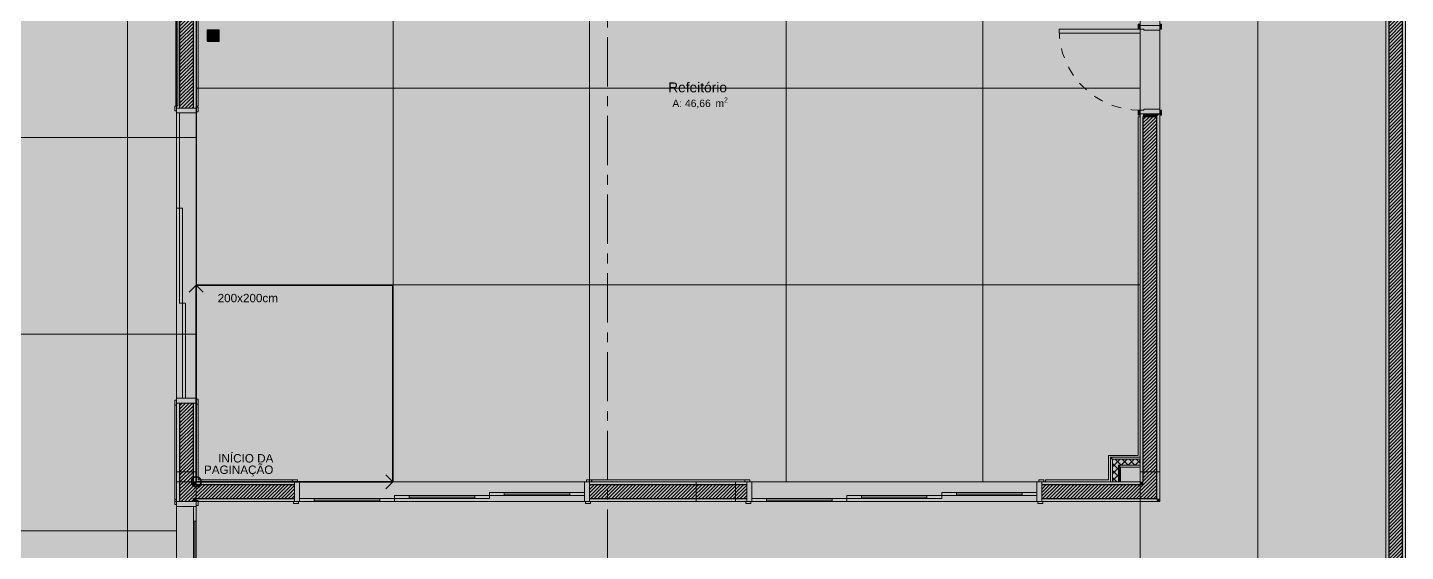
# Model space of a CAD drawing. Header units: metres. Extents: x -77 to -41.1, y -68 to -27.7.
# Drawn here: x -55.53 to -41.51, y -42.81 to -37.48 of the extents above; entities that cross this region are included whole.
import ezdxf

# ---------------------------------------------------------------- set-up
doc = ezdxf.new("R2010")
doc.units = ezdxf.units.M
doc.header["$MEASUREMENT"] = 0
doc.linetypes.add('Dashed', pattern=[0.07, 0.045, -0.025])
doc.linetypes.add('Dot & Dashed', pattern=[0.6, 0.5, -0.05, 0, -0.05])
for name, color, linetype, lineweight in [('0_Caneta_No__99', 7, 'Continuous', 20), ('Concreto moldado in loco_Pilares.IFC Model_Caneta_No__241', 7, 'Continuous', 13), ('Concreto moldado in loco_Pilares.IFC Model_Caneta_No__4', 7, 'Continuous', 20), ('LAJES.EST_Caneta_No__241', 7, 'Continuous', 13), ('PAREDE CONSTRUIR_Caneta_No__241', 7, 'Continuous', 13), ('PAREDE CONSTRUIR_Caneta_No__3', 7, 'Continuous', 25), ('PAREDE CONSTRUIR_Caneta_No__83', 84, 'Continuous', 0), ('PISO - Rodapé_Caneta_No__11', 7, 'Continuous', 5), ('PISO_Caneta_No__1', 7, 'Continuous', 35), ('PISO_Caneta_No__241', 7, 'Continuous', 13), ('Portas Archicad_Caneta_No__241', 7, 'Continuous', 13), ('Portas Archicad_Caneta_No__96', 252, 'Continuous', 0), ('RALO_Caneta_No__96', 252, 'Continuous', 0), ('Selos de Zona Archicad_Caneta_No__11', 7, 'Continuous', 5), ('TERRENO.ARQ_Caneta_No__241', 7, 'Continuous', 13)]:
    doc.layers.add(name, color=color, linetype=linetype, lineweight=lineweight)
for name, color, linetype in [('Concreto moldado in loco_Pilares.IFC Model', 7, 'Continuous'), ('PAREDE CONSTRUIR', 7, 'Continuous'), ('Portas Archicad', 7, 'Continuous'), ('TERRENO.ARQ', 7, 'Continuous'), ('ZONA', 7, 'Continuous')]:
    doc.layers.add(name, color=color, linetype=linetype)
for name, color, linetype, lineweight, true_color in [('LAJES.EST_Caneta_No__18', 7, 'Continuous', 0, 0xdfdfdf), ('LAJES.EST_Caneta_No__254', 7, 'Continuous', 0, 0xd1c9ad), ('NOTAS PISOS_Caneta_No__12', 7, 'Continuous', 0, 0x030303), ('PISO_Caneta_No__24', 7, 'Continuous', 40, 0x851f10), ('PISO_Caneta_No__97', 7, 'Continuous', 5, 0x6b6b6b), ('Portas Archicad_Caneta_No__9', 7, 'Continuous', 5, 0x020202), ('Portas Archicad_Caneta_No__97', 7, 'Continuous', 5, 0x6b6b6b), ('RALO_Caneta_No__19', 7, 'Continuous', 0, 0xe9e9e9), ('ZONA_Caneta_No__56', 7, 'Continuous', 0, 0xffe495)]:
    doc.layers.add(name, color=color, linetype=linetype, lineweight=lineweight, true_color=true_color)
doc.styles.add('GENERATED_STYLE_1', font='arial.ttf')
pattern_1 = [(45, (0, 0), (-0.0176776695, 0.0176776695), [])]
pattern_2 = [(45, (0, 0), (-0.03535534, 0.03535534), []), (135, (0, 0), (0.03535534, 0.03535534), [])]

# ---------------------------------------------------------------- blocks, each defined once
blk = doc.blocks.new('Refeitório_9_17_3', base_point=(-48.689, -38.155))
at = {"layer": 'Selos de Zona Archicad_Caneta_No__11', "color": 7, "lineweight": 5, "attachment_point": 2, "style": 'GENERATED_STYLE_1'}
for s, insert, char_height in [('\\A1;{\\pqc;\\pt0,0.55;\\fArial|b0|i0|c0|p0;\\W1.000000;Refeitório\\fArial|b0|i0|c0|p0;\\W1.000000;\\A1{\\H.66x;\\S^  ;}\\fArial|b0|i0|c0|p0;\\W1.000000;\\fArial|b0|i0|c0|p0;\\W1.000000;\\A1{\\H.66x;\\S^  ;}}', (-48.689, -38.041), 0.1), ('\\A1;{\\pqc;\\pt0,0.55;\\fArial|b0|i0|c0|p0;\\W1.000000;A: 46,66\\fArial|b0|i0|c0|p0;\\W1.000000;\\A1{\\H.66x;\\S^  ;}\\fArial|b0|i0|c0|p0;\\W1.000000; m\\fArial|b0|i0|c0|p0;\\W1.000000;\\A1{\\H.66x;\\S2^  ;}}', (-48.689, -38.194), 0.075)]:
    blk.add_mtext(s, dxfattribs=dict(at, insert=insert, char_height=char_height))
blk = doc.blocks.new('Sliding Door 26_2')
at = {"layer": 'Portas Archicad_Caneta_No__241', "color": 7, "linetype": 'Continuous', "lineweight": 13}
for p, q in [((-2.4, 0), (-2.41, 0)), ((-2.4, 0), (-2.41, 0)), ((-2.4, -0.03), (-2.4, 0)), ((-2.4, -0.03), (-2.4, 0)), ((2.4, -0.03), (2.4, 0)), ((2.4, -0.03), (2.4, 0)), ((2.4, 0), (2.41, 0)), ((2.4, 0), (2.41, 0)), ((-2.4, -0.17), (-2.4, -0.03)), ((-2.4, -0.17), (-2.4, -0.03)), ((2.4, -0.17), (2.4, -0.03)), ((2.4, -0.17), (2.4, -0.03)), ((-2.4, -0.2), (-2.42, -0.2)), ((-2.4, -0.2), (-2.42, -0.2)), ((-2.4, -0.2), (-2.4, -0.17)), ((-2.4, -0.2), (-2.4, -0.17)), ((2.4, -0.2), (2.4, -0.17)), ((2.4, -0.2), (2.4, -0.17)), ((2.4, -0.2), (2.42, -0.2)), ((2.4, -0.2), (2.42, -0.2))]:
    blk.add_line(p, q, dxfattribs=at)
at = {"layer": 'Portas Archicad_Caneta_No__9', "color": 18, "linetype": 'Continuous', "lineweight": 5, "true_color": 0x020202}
for p, q in [((-2.36, 0.019), (-2.41, 0.019)), ((-2.41, 0.019), (-2.41, 0)), ((-2.41, 0), (-2.36, 0)), ((-2.35, 0), (-2.4, 0)), ((-2.4, 0), (-2.4, -0.2)), ((-2.36, 0), (-2.36, 0.019)), ((-2.35, -0.2), (-2.35, 0)), ((-2.35, 0), (-2.2, 0)), ((-2.35, -0.03), (-2.35, 0)), ((-2.2, 0), (-2.2, -0.03)), ((-1.325, -0.03), (-1.325, 0)), ((-1.325, 0), (-1.175, 0)), ((-1.175, 0), (-1.175, -0.03)), ((1.325, 0), (1.175, 0)), ((1.175, 0), (1.175, -0.03)), ((1.325, -0.03), (1.325, 0)), ((2.35, 0), (2.2, 0)), ((2.2, 0), (2.2, -0.03)), ((2.4, 0), (2.35, 0)), ((2.35, 0), (2.35, -0.2)), ((2.35, -0.03), (2.35, 0)), ((2.41, 0.019), (2.36, 0.019)), ((2.36, 0.019), (2.36, 0)), ((2.36, 0), (2.41, 0)), ((2.4, -0.2), (2.4, 0)), ((2.41, 0), (2.41, 0.019)), ((-2.2, -0.03), (-2.35, -0.03)), ((-2.2, -0.015), (-1.325, -0.015)), ((-1.175, -0.03), (-1.325, -0.03)), ((-1.025, -0.03), (-1.175, -0.03)), ((-1.175, -0.03), (-1.175, -0.06)), ((-1.175, -0.06), (-1.025, -0.06)), ((-1.025, -0.06), (-1.025, -0.03)), ((-0.15, -0.045), (-1.025, -0.045)), ((0, -0.03), (-0.15, -0.03)), ((-0.15, -0.03), (-0.15, -0.06)), ((-0.15, -0.06), (0, -0.06)), ((0, -0.06), (0, -0.03)), ((0, -0.03), (0.15, -0.03)), ((0, -0.06), (0, -0.03)), ((0.15, -0.06), (0, -0.06)), ((0.15, -0.03), (0.15, -0.06)), ((0.15, -0.045), (1.025, -0.045)), ((1.025, -0.06), (1.025, -0.03)), ((1.025, -0.03), (1.175, -0.03)), ((1.175, -0.06), (1.025, -0.06)), ((1.175, -0.03), (1.325, -0.03)), ((1.175, -0.03), (1.175, -0.06)), ((2.2, -0.015), (1.325, -0.015)), ((2.2, -0.03), (2.35, -0.03)), ((-2.37, -0.2), (-2.42, -0.2)), ((-2.42, -0.2), (-2.42, -0.219)), ((-2.42, -0.219), (-2.37, -0.219)), ((-2.4, -0.2), (-2.35, -0.2)), ((-2.37, -0.219), (-2.37, -0.2)), ((2.35, -0.2), (2.4, -0.2)), ((2.42, -0.2), (2.37, -0.2)), ((2.37, -0.2), (2.37, -0.219)), ((2.37, -0.219), (2.42, -0.219)), ((2.42, -0.219), (2.42, -0.2))]:
    blk.add_line(p, q, dxfattribs=at)
at = {"layer": 'Portas Archicad_Caneta_No__9', "color": 18, "linetype": 'Continuous', "lineweight": 5, "true_color": 0x020202, "flags": 128}
for points in [[(-2.2, 0), (-1.325, 0), (-1.325, -0.015), (-2.2, -0.015)], [(2.2, 0), (1.325, 0), (1.325, -0.015), (2.2, -0.015)], [(-2.2, -0.015), (-1.325, -0.015), (-1.325, -0.03), (-2.2, -0.03)], [(-0.15, -0.03), (-1.025, -0.03), (-1.025, -0.045), (-0.15, -0.045)], [(-0.15, -0.045), (-1.025, -0.045), (-1.025, -0.06), (-0.15, -0.06)], [(0.15, -0.03), (1.025, -0.03), (1.025, -0.045), (0.15, -0.045)], [(0.15, -0.045), (1.025, -0.045), (1.025, -0.06), (0.15, -0.06)], [(2.2, -0.015), (1.325, -0.015), (1.325, -0.03), (2.2, -0.03)]]:
    blk.add_lwpolyline(points, close=True, dxfattribs=at)
at = {"layer": 'Portas Archicad_Caneta_No__96', "color": 252, "linetype": 'Continuous', "lineweight": 0}
for p, q in [((-2.4, 0), (2.4, 0)), ((-2.4, -0.2), (2.4, -0.2))]:
    blk.add_line(p, q, dxfattribs=at)
blk = doc.blocks.new('Sliding Door 26_3')
at = {"layer": 'Portas Archicad_Caneta_No__241', "color": 7, "linetype": 'Continuous', "lineweight": 13}
for p, q in [((-1.5, 0), (-1.52, 0)), ((-1.5, 0), (-1.52, 0)), ((-1.5, 0), (-1.5, -0.03)), ((-1.5, 0), (-1.5, -0.03)), ((1.5, 0), (1.5, -0.03)), ((1.5, 0), (1.5, -0.03)), ((1.5, 0), (1.52, 0)), ((1.5, 0), (1.52, 0)), ((-1.5, -0.03), (-1.5, -0.17)), ((-1.5, -0.03), (-1.5, -0.17)), ((1.5, -0.03), (1.5, -0.17)), ((1.5, -0.03), (1.5, -0.17)), ((-1.5, -0.2), (-1.51, -0.2)), ((-1.5, -0.2), (-1.51, -0.2)), ((-1.5, -0.17), (-1.5, -0.2)), ((-1.5, -0.17), (-1.5, -0.2)), ((1.5, -0.17), (1.5, -0.2)), ((1.5, -0.17), (1.5, -0.2)), ((1.5, -0.2), (1.51, -0.2)), ((1.5, -0.2), (1.51, -0.2))]:
    blk.add_line(p, q, dxfattribs=at)
at = {"layer": 'Portas Archicad_Caneta_No__9', "color": 18, "linetype": 'Continuous', "lineweight": 5, "true_color": 0x020202}
for p, q in [((-1.52, 0), (-1.52, 0.019)), ((-1.52, 0.019), (-1.47, 0.019)), ((-1.47, 0), (-1.52, 0)), ((-1.45, 0), (-1.5, 0)), ((-1.5, 0), (-1.5, -0.2)), ((-1.47, 0.019), (-1.47, 0)), ((-1.45, -0.2), (-1.45, 0)), ((0.483, 0), (1.45, 0)), ((0.483, -0.03), (0.483, 0)), ((1.5, 0), (1.45, 0)), ((1.45, 0), (1.45, -0.2)), ((1.45, 0), (1.45, -0.03)), ((1.47, 0.019), (1.52, 0.019)), ((1.47, 0), (1.47, 0.019)), ((1.52, 0), (1.47, 0)), ((1.5, -0.2), (1.5, 0)), ((1.52, 0.019), (1.52, 0)), ((-1.45, -0.06), (-0.483, -0.06)), ((-1.45, -0.09), (-1.45, -0.06)), ((-0.483, -0.09), (-1.45, -0.09)), ((-0.483, -0.03), (0.483, -0.03)), ((-0.483, -0.06), (-0.483, -0.03)), ((0.483, -0.06), (-0.483, -0.06)), ((-0.483, -0.06), (-0.483, -0.09)), ((1.45, -0.03), (0.483, -0.03)), ((0.483, -0.03), (0.483, -0.06)), ((-1.51, -0.219), (-1.51, -0.2)), ((-1.51, -0.2), (-1.46, -0.2)), ((-1.46, -0.219), (-1.51, -0.219)), ((-1.5, -0.2), (-1.45, -0.2)), ((-1.46, -0.2), (-1.46, -0.219)), ((1.45, -0.2), (1.5, -0.2)), ((1.46, -0.2), (1.51, -0.2)), ((1.46, -0.219), (1.46, -0.2)), ((1.51, -0.219), (1.46, -0.219)), ((1.51, -0.2), (1.51, -0.219))]:
    blk.add_line(p, q, dxfattribs=at)
at = {"layer": 'Portas Archicad_Caneta_No__96', "color": 252, "linetype": 'Continuous', "lineweight": 0}
for p, q in [((-1.5, 0), (1.5, 0)), ((-1.5, -0.2), (1.5, -0.2))]:
    blk.add_line(p, q, dxfattribs=at)
blk = doc.blocks.new('Sliding Door 26_4')
at = {"layer": 'Portas Archicad_Caneta_No__241', "color": 7, "linetype": 'Continuous', "lineweight": 13}
for p, q in [((-1.5, 0), (-1.51, 0)), ((-1.5, 0), (-1.51, 0)), ((-1.5, -0.03), (-1.5, 0)), ((-1.5, -0.03), (-1.5, 0)), ((1.5, -0.03), (1.5, 0)), ((1.5, -0.03), (1.5, 0)), ((1.5, 0), (1.51, 0)), ((1.5, 0), (1.51, 0)), ((-1.5, -0.17), (-1.5, -0.03)), ((-1.5, -0.17), (-1.5, -0.03)), ((1.5, -0.17), (1.5, -0.03)), ((1.5, -0.17), (1.5, -0.03)), ((-1.5, -0.2), (-1.52, -0.2)), ((-1.5, -0.2), (-1.52, -0.2)), ((-1.5, -0.2), (-1.5, -0.17)), ((-1.5, -0.2), (-1.5, -0.17)), ((1.5, -0.2), (1.5, -0.17)), ((1.5, -0.2), (1.5, -0.17)), ((1.5, -0.2), (1.52, -0.2)), ((1.5, -0.2), (1.52, -0.2))]:
    blk.add_line(p, q, dxfattribs=at)
at = {"layer": 'Portas Archicad_Caneta_No__9', "color": 18, "linetype": 'Continuous', "lineweight": 5, "true_color": 0x020202}
for p, q in [((-1.46, 0.019), (-1.51, 0.019)), ((-1.51, 0.019), (-1.51, 0)), ((-1.51, 0), (-1.46, 0)), ((-1.45, 0), (-1.5, 0)), ((-1.5, 0), (-1.5, -0.2)), ((-1.46, 0), (-1.46, 0.019)), ((-1.45, -0.2), (-1.45, 0)), ((0.483, 0), (0.633, 0)), ((0.483, -0.03), (0.483, 0)), ((0.633, 0), (0.633, -0.03)), ((1.3, -0.03), (1.3, 0)), ((1.3, 0), (1.45, 0)), ((1.5, 0), (1.45, 0)), ((1.45, 0), (1.45, -0.2)), ((1.45, 0), (1.45, -0.03)), ((1.51, 0.019), (1.46, 0.019)), ((1.46, 0.019), (1.46, 0)), ((1.46, 0), (1.51, 0)), ((1.5, -0.2), (1.5, 0)), ((1.51, 0), (1.51, 0.019)), ((-1.45, -0.06), (-1.3, -0.06)), ((-1.45, -0.09), (-1.45, -0.06)), ((-1.3, -0.09), (-1.45, -0.09)), ((-1.3, -0.06), (-1.3, -0.09)), ((-1.3, -0.075), (-0.633, -0.075)), ((-0.633, -0.09), (-0.633, -0.06)), ((-0.633, -0.06), (-0.483, -0.06)), ((-0.483, -0.09), (-0.633, -0.09)), ((-0.483, -0.03), (-0.333, -0.03)), ((-0.483, -0.06), (-0.483, -0.03)), ((-0.333, -0.06), (-0.483, -0.06)), ((-0.483, -0.06), (-0.483, -0.09)), ((-0.333, -0.03), (-0.333, -0.06)), ((-0.333, -0.045), (0.333, -0.045)), ((0.333, -0.06), (0.333, -0.03)), ((0.333, -0.03), (0.483, -0.03)), ((0.483, -0.06), (0.333, -0.06)), ((0.633, -0.03), (0.483, -0.03)), ((0.483, -0.03), (0.483, -0.06)), ((0.633, -0.015), (1.3, -0.015)), ((1.45, -0.03), (1.3, -0.03)), ((-1.47, -0.2), (-1.52, -0.2)), ((-1.52, -0.2), (-1.52, -0.219)), ((-1.52, -0.219), (-1.47, -0.219)), ((-1.5, -0.2), (-1.45, -0.2)), ((-1.47, -0.219), (-1.47, -0.2)), ((1.45, -0.2), (1.5, -0.2)), ((1.52, -0.2), (1.47, -0.2)), ((1.47, -0.2), (1.47, -0.219)), ((1.47, -0.219), (1.52, -0.219)), ((1.52, -0.219), (1.52, -0.2))]:
    blk.add_line(p, q, dxfattribs=at)
at = {"layer": 'Portas Archicad_Caneta_No__9', "color": 18, "linetype": 'Continuous', "lineweight": 5, "true_color": 0x020202, "flags": 128}
for points in [[(0.633, 0), (1.3, 0), (1.3, -0.015), (0.633, -0.015)], [(-1.3, -0.06), (-0.633, -0.06), (-0.633, -0.075), (-1.3, -0.075)], [(-1.3, -0.075), (-0.633, -0.075), (-0.633, -0.09), (-1.3, -0.09)], [(-0.333, -0.03), (0.333, -0.03), (0.333, -0.045), (-0.333, -0.045)], [(-0.333, -0.045), (0.333, -0.045), (0.333, -0.06), (-0.333, -0.06)], [(0.633, -0.015), (1.3, -0.015), (1.3, -0.03), (0.633, -0.03)]]:
    blk.add_lwpolyline(points, close=True, dxfattribs=at)
at = {"layer": 'Portas Archicad_Caneta_No__96', "color": 252, "linetype": 'Continuous', "lineweight": 0}
for p, q in [((-1.5, 0), (1.5, 0)), ((-1.5, -0.2), (1.5, -0.2))]:
    blk.add_line(p, q, dxfattribs=at)
blk = doc.blocks.new('Door 26_4')
at = {"layer": 'Portas Archicad', "linetype": 'Continuous', "lineweight": 0, "true_color": 0xffffff}
for points in [[(0.412, 0.824), (0.372, 0.824), (0.372, 0), (0.412, 0)], [(-0.412, 0), (-0.412, 0.019), (-0.462, 0.019), (-0.462, 0)], [(-0.4, -0.2), (-0.4, -0.04), (-0.412, -0.04), (-0.412, 0), (-0.45, 0), (-0.45, -0.2)], [(0.45, -0.2), (0.45, 0), (0.412, 0), (0.412, -0.04), (0.4, -0.04), (0.4, -0.2)], [(0.412, 0.019), (0.412, 0), (0.462, 0), (0.462, 0.019)], [(-0.412, -0.219), (-0.412, -0.2), (-0.462, -0.2), (-0.462, -0.219)], [(0.412, -0.2), (0.412, -0.219), (0.462, -0.219), (0.462, -0.2)]]:
    blk.add_hatch(color=7, dxfattribs=at).paths.add_polyline_path(points)
at = {"layer": 'Portas Archicad_Caneta_No__241', "color": 7, "linetype": 'Continuous', "lineweight": 13}
for p, q in [((-0.462, 0), (-0.45, 0)), ((-0.462, 0), (-0.45, 0)), ((-0.45, 0), (-0.45, -0.03)), ((-0.45, 0), (-0.45, -0.03)), ((0.45, 0), (0.45, -0.03)), ((0.45, 0), (0.45, -0.03)), ((0.45, 0), (0.462, 0)), ((0.45, 0), (0.462, 0)), ((-0.45, -0.03), (-0.45, -0.17)), ((-0.45, -0.03), (-0.45, -0.17)), ((-0.45, -0.03), (-0.45, -0.17)), ((-0.45, -0.03), (-0.45, -0.17)), ((0.45, -0.03), (0.45, -0.17)), ((0.45, -0.03), (0.45, -0.17)), ((0.45, -0.03), (0.45, -0.17)), ((0.45, -0.03), (0.45, -0.17)), ((-0.462, -0.2), (-0.45, -0.2)), ((-0.462, -0.2), (-0.45, -0.2)), ((-0.45, -0.17), (-0.45, -0.2)), ((-0.45, -0.17), (-0.45, -0.2)), ((-0.45, -0.17), (-0.45, -0.2)), ((-0.45, -0.17), (-0.45, -0.2)), ((0.45, -0.17), (0.45, -0.2)), ((0.45, -0.17), (0.45, -0.2)), ((0.45, -0.17), (0.45, -0.2)), ((0.45, -0.17), (0.45, -0.2)), ((0.45, -0.2), (0.462, -0.2)), ((0.45, -0.2), (0.462, -0.2))]:
    blk.add_line(p, q, dxfattribs=at)
at = {"layer": 'Portas Archicad_Caneta_No__9', "color": 18, "linetype": 'Continuous', "lineweight": 5, "true_color": 0x020202}
for p, q in [((0.372, 0), (0.372, 0.824)), ((0.372, 0.824), (0.412, 0.824)), ((0.412, 0.824), (0.412, 0)), ((-0.462, 0), (-0.462, 0.019)), ((-0.462, 0.019), (-0.412, 0.019)), ((-0.412, 0), (-0.462, 0)), ((-0.412, 0), (-0.45, 0)), ((-0.45, 0), (-0.45, -0.2)), ((-0.412, 0.019), (-0.412, 0)), ((-0.412, -0.04), (-0.412, 0)), ((0.412, 0), (0.372, 0)), ((0.412, 0.019), (0.462, 0.019)), ((0.412, 0), (0.412, 0.019)), ((0.462, 0), (0.412, 0)), ((0.45, 0), (0.412, 0)), ((0.412, 0), (0.412, -0.04)), ((0.45, -0.2), (0.45, 0)), ((0.462, 0.019), (0.462, 0)), ((-0.4, -0.04), (-0.412, -0.04)), ((-0.4, -0.2), (-0.4, -0.04)), ((0.412, -0.04), (0.4, -0.04)), ((0.4, -0.04), (0.4, -0.2)), ((-0.462, -0.219), (-0.462, -0.2)), ((-0.462, -0.2), (-0.412, -0.2)), ((-0.412, -0.219), (-0.462, -0.219)), ((-0.45, -0.2), (-0.4, -0.2)), ((-0.412, -0.2), (-0.412, -0.219)), ((0.4, -0.2), (0.45, -0.2)), ((0.412, -0.2), (0.462, -0.2)), ((0.412, -0.219), (0.412, -0.2)), ((0.462, -0.219), (0.412, -0.219)), ((0.462, -0.2), (0.462, -0.219))]:
    blk.add_line(p, q, dxfattribs=at)
at = {"layer": 'Portas Archicad_Caneta_No__97', "color": 251, "linetype": 'Dashed', "lineweight": 5, "true_color": 0x6b6b6b}
blk.add_arc((0.412, 0), 0.824, 90, 180, dxfattribs=at)
blk = doc.blocks.new('Rectangular Floor Drain 26')
at = {"layer": 'RALO_Caneta_No__19', "linetype": 'Continuous', "lineweight": 0, "true_color": 0xe9e9e9}
h = blk.add_hatch(color=254, dxfattribs=at)
h.paths.add_polyline_path([(-0.06, 0.06), (-0.06, -0.06), (0.06, -0.06), (0.06, 0.06)])
h.paths.add_polyline_path([(0.04, 0), (0.039, -0.01), (0.035, -0.02), (0.028, -0.028), (0.02, -0.035), (0.01, -0.039), (0, -0.04), (-0.01, -0.039), (-0.02, -0.035), (-0.028, -0.028), (-0.035, -0.02), (-0.039, -0.01), (-0.04, 0), (-0.039, 0.01), (-0.035, 0.02), (-0.028, 0.028), (-0.02, 0.035), (-0.01, 0.039), (0, 0.04), (0.01, 0.039), (0.02, 0.035), (0.028, 0.028), (0.035, 0.02), (0.039, 0.01)], flags=0)
for points in [[(-0.039, 0.007), (-0.04, 0), (-0.039, -0.008), (0.039, -0.008), (0.04, 0), (0.039, 0.007)], [(-0.039, 0.01), (-0.039, 0.007), (0.039, 0.007), (0.039, 0.01), (0.035, 0.02), (0.033, 0.022), (-0.033, 0.022), (-0.035, 0.02)], [(-0.028, 0.028), (-0.033, 0.022), (0.033, 0.022), (0.028, 0.028), (0.02, 0.035), (0.013, 0.037), (-0.013, 0.037), (-0.02, 0.035)], [(-0.013, 0.037), (0.013, 0.037), (0.01, 0.039), (0, 0.04), (-0.01, 0.039)], [(-0.039, -0.008), (-0.039, -0.01), (-0.035, -0.02), (-0.033, -0.023), (0.033, -0.023), (0.035, -0.02), (0.039, -0.01), (0.039, -0.008)], [(-0.033, -0.023), (-0.028, -0.028), (-0.02, -0.035), (-0.013, -0.038), (0.013, -0.038), (0.02, -0.035), (0.028, -0.028), (0.033, -0.023)], [(0.013, -0.038), (-0.013, -0.038), (-0.01, -0.039), (0, -0.04), (0.01, -0.039)]]:
    blk.add_hatch(color=254, dxfattribs=at).paths.add_polyline_path(points)
at = {"layer": 'RALO_Caneta_No__96', "color": 252, "linetype": 'Continuous', "lineweight": 0}
for p, q in [((-0.06, 0.06), (-0.06, -0.06)), ((0.06, 0.06), (-0.06, 0.06)), ((-0.04, 0), (-0.039, 0.01)), ((-0.039, -0.01), (-0.04, 0)), ((-0.039, 0.01), (-0.035, 0.02)), ((0.039, 0.007), (-0.039, 0.007)), ((-0.035, 0.02), (-0.028, 0.028)), ((-0.033, 0.022), (0.033, 0.022)), ((-0.028, 0.028), (-0.02, 0.035)), ((-0.02, 0.035), (-0.01, 0.039)), ((0.013, 0.037), (-0.013, 0.037)), ((-0.01, 0.039), (0, 0.04)), ((0, 0.04), (0.01, 0.039)), ((0.01, 0.039), (0.02, 0.035)), ((0.02, 0.035), (0.028, 0.028)), ((0.028, 0.028), (0.035, 0.02)), ((0.035, 0.02), (0.039, 0.01)), ((0.039, 0.01), (0.04, 0)), ((0.04, 0), (0.039, -0.01)), ((0.06, -0.06), (0.06, 0.06)), ((-0.06, -0.06), (0.06, -0.06)), ((-0.039, -0.008), (0.039, -0.008)), ((-0.035, -0.02), (-0.039, -0.01)), ((-0.028, -0.028), (-0.035, -0.02)), ((0.033, -0.023), (-0.033, -0.023)), ((-0.02, -0.035), (-0.028, -0.028)), ((-0.01, -0.039), (-0.02, -0.035)), ((-0.013, -0.038), (0.013, -0.038)), ((0, -0.04), (-0.01, -0.039)), ((0.01, -0.039), (0, -0.04)), ((0.02, -0.035), (0.01, -0.039)), ((0.028, -0.028), (0.02, -0.035)), ((0.035, -0.02), (0.028, -0.028)), ((0.039, -0.01), (0.035, -0.02))]:
    blk.add_line(p, q, dxfattribs=at)
blk = doc.blocks.new('símbolo_paginação de piso(1)(1)')
at = {"layer": 'PISO_Caneta_No__24', "linetype": 'Continuous', "lineweight": 0, "true_color": 0x210704}
blk.add_hatch(color=18, dxfattribs=at).paths.add_polyline_path([(2, 2), (0, 2), (0, 0), (2, 0)])
at = {"layer": 'PISO_Caneta_No__1', "color": 7, "linetype": 'Continuous', "lineweight": 35}
for p, q in [((0, 2), (-0.071, 1.929)), ((0, 0), (0, 2)), ((0, 2), (0.071, 1.929)), ((0, 0), (2, 0)), ((2, 0), (1.929, 0.071)), ((2, 0), (1.929, -0.071))]:
    blk.add_line(p, q, dxfattribs=at)
at = {"layer": 'PISO_Caneta_No__1', "color": 7, "linetype": 'Continuous', "lineweight": 35, "flags": 128}
blk.add_lwpolyline([(2, 2), (0, 2), (0, 0), (2, 0)], close=True, dxfattribs=at)
at = {"layer": 'PISO_Caneta_No__1', "color": 7, "linetype": 'Continuous', "lineweight": 35}
blk.add_circle((0, 0), 0.05, dxfattribs=at)

msp = doc.modelspace()

# ---------------------------------------------------------------- hatches: boundary and pattern name
at = {"layer": 'Concreto moldado in loco_Pilares.IFC Model', "linetype": 'Continuous', "lineweight": 0, "true_color": 0x000000}
for points in [[(-54.014, -42.3), (-53.814, -42.3), (-53.814, -42), (-54.014, -42)], [(-44.214, -42.3), (-44.014, -42.3), (-44.014, -42), (-44.214, -42)], [(-48.728, -42.1), (-48.728, -42.3), (-48.328, -42.3), (-48.328, -42.1)]]:
    msp.add_hatch(color=18, dxfattribs=at).paths.add_polyline_path(points)
at = {"layer": 'LAJES.EST_Caneta_No__18', "linetype": 'Continuous', "lineweight": 0, "true_color": 0xdfdfdf}
h = msp.add_hatch(dxfattribs=at)
h.set_pattern_fill('Piso_Externo__0003', color=254, style=0, pattern_type=2)
h.set_pattern_definition([(45, (0, 0.6), (-0.1909188, 0.1909188), [0, -0.18, 0, -0.27]), (110, (0.6, 0.6), (0.253717, 0.09234544), [0, -0.132, 0, -0.228])])
h.paths.add_polyline_path([(-76.514, -65.102), (-73.814, -65.102, -0.414214), (-75.814, -67.102), (-66.814, -67.102, -0.414214), (-68.814, -65.102), (-68.814, -62.301), (-68.814, -45.4, -0.414214), (-66.514, -43.1), (-65.914, -43.1), (-65.914, -42.3), (-66.514, -42.3), (-66.514, -38.204), (-65.114, -38.204), (-65.114, -36.704), (-66.514, -36.704), (-66.514, -32.6), (-65.114, -32.6), (-56.714, -32.6), (-53.814, -32.6), (-44.014, -32.6), (-44.014, -42.3), (-53.814, -42.3), (-53.814, -47.1), (-44.014, -47.1), (-44.014, -50.852), (-45.614, -50.852), (-45.614, -52.351), (-44.014, -52.351), (-44.014, -60.301), (-48.916, -60.301), (-48.916, -61.101), (-44.361, -61.101), (-44.361, -67.102), (-44.014, -67.102), (-41.514, -67.102), (-41.514, -28.102), (-41.714, -28.102), (-41.714, -60.301), (-43.014, -60.301), (-43.014, -30.002), (-66.514, -30.002), (-66.514, -28.102), (-76.514, -28.102)])
h.paths.add_polyline_path([(-73.814, -45.102), (-76.314, -45.102), (-76.314, -43.089), (-75.798, -43.091, -0.414214), (-73.814, -45.088)], flags=0)
h.paths.add_polyline_path([(-73.814, -45.585, -0.009328), (-73.814, -45.66)], flags=0)
h.paths.add_polyline_path([(-52.814, -46.3), (-52.814, -43.1), (-44.014, -43.1), (-44.014, -46.3)], flags=0)
h.paths.add_polyline_path([(-67.714, -34.1), (-76.314, -34.1), (-76.314, -32.6), (-67.714, -32.6)], flags=0)
at = {"layer": 'LAJES.EST_Caneta_No__254', "linetype": 'Continuous', "lineweight": 0, "true_color": 0xd1c9ad}
h = msp.add_hatch(dxfattribs=at)
h.set_pattern_fill('Haie_OD_0003', color=9, style=0, pattern_type=2)
h.set_pattern_definition([(45, (0, 0.5), (-0.159099, 0.159099), [0, -0.15, 0, -0.225]), (110, (0.5, 0.5), (0.21143084, 0.07695453), [0, -0.11, 0, -0.19])])
h.paths.add_polyline_path([(-65.114, -47.1), (-66.514, -47.1), (-66.514, -60.301), (-56.514, -60.301), (-44.014, -60.301), (-44.014, -56.601), (-50.596, -56.601), (-50.596, -54.248), (-52.616, -54.248), (-52.616, -52.551), (-50.596, -52.551), (-45.614, -52.551), (-45.614, -50.852), (-44.014, -50.852), (-44.014, -47.1), (-53.814, -47.1), (-53.814, -42.3), (-44.014, -42.3), (-44.014, -37.1), (-51.174, -37.1), (-51.174, -32.6), (-53.814, -32.6), (-56.714, -32.6), (-58.764, -32.6), (-58.764, -34.904), (-63.464, -34.904), (-63.464, -36.504), (-65.114, -36.504), (-65.114, -38.404), (-63.464, -38.404), (-63.464, -42.1), (-65.114, -42.1), (-65.114, -42.3)])
h.paths.add_polyline_path([(-60.56, -42.1), (-60.56, -38.404), (-58.864, -38.404), (-58.864, -42.1)], flags=0)
h.paths.add_polyline_path([(-59.064, -48.7), (-59.064, -47.3), (-56.714, -47.3), (-56.714, -48.7)], flags=0)
at = {"layer": 'PAREDE CONSTRUIR', "linetype": 'Continuous', "lineweight": 0, "true_color": 0xffffff}
for points in [[(-41.544, -28.132), (-41.544, -67.102), (-41.514, -67.102), (-41.514, -28.132)], [(-41.714, -28.302), (-41.714, -56.601), (-41.684, -56.601), (-41.684, -28.302)], [(-53.844, -36.534), (-53.844, -38.301), (-53.814, -38.301), (-53.814, -36.534)], [(-53.984, -36.704), (-54.014, -36.704), (-54.014, -38.301), (-53.984, -38.301)], [(-44.214, -42.1), (-44.184, -42.1), (-44.184, -38.361), (-44.214, -38.361)], [(-44.044, -38.391), (-44.014, -38.361), (-44.184, -38.361), (-44.184, -38.391)], [(-44.014, -38.361), (-44.044, -38.391), (-44.044, -42.27), (-44.014, -42.27)], [(-54.014, -42.3), (-53.984, -42.3), (-53.984, -41.301), (-54.014, -41.301)], [(-53.844, -42.1), (-53.814, -42.1), (-53.814, -41.301), (-53.844, -41.301)], [(-44.494, -41.851), (-44.514, -41.851), (-44.494, -41.871)], [(-44.494, -41.871), (-44.514, -41.851), (-44.514, -41.871)], [(-44.514, -41.871), (-44.514, -42.1), (-44.494, -42.1), (-44.494, -41.871)], [(-44.494, -41.871), (-44.214, -41.871), (-44.214, -41.851), (-44.494, -41.851)], [(-44.414, -41.931), (-44.434, -41.931), (-44.414, -41.951)], [(-44.414, -41.951), (-44.434, -41.931), (-44.434, -41.951)], [(-44.434, -41.951), (-44.434, -42.1), (-44.414, -42.1), (-44.414, -41.951)], [(-44.414, -41.951), (-44.214, -41.951), (-44.214, -41.931), (-44.414, -41.931)], [(-53.814, -42.13), (-53.814, -42.1), (-53.844, -42.1), (-53.844, -42.13)], [(-53.814, -42.1), (-53.814, -42.13), (-52.814, -42.13), (-52.814, -42.1)], [(-48.214, -42.1), (-49.814, -42.1), (-49.814, -42.13), (-48.214, -42.13)], [(-44.214, -42.1), (-45.214, -42.1), (-45.214, -42.13), (-44.214, -42.13)], [(-44.214, -42.1), (-44.184, -42.13), (-44.184, -42.1)], [(-44.214, -42.13), (-44.184, -42.13), (-44.214, -42.1)], [(-53.814, -42.3), (-53.814, -42.27), (-53.844, -42.27), (-53.844, -42.3)], [(-53.814, -42.3), (-52.814, -42.3), (-52.814, -42.27), (-53.814, -42.27)], [(-49.814, -42.27), (-49.814, -42.3), (-48.214, -42.3), (-48.214, -42.27)], [(-44.044, -42.27), (-45.214, -42.27), (-45.214, -42.3), (-44.044, -42.3)], [(-44.044, -42.27), (-44.014, -42.3), (-44.014, -42.27)], [(-44.044, -42.27), (-44.044, -42.3), (-44.014, -42.3)]]:
    msp.add_hatch(color=7, dxfattribs=at).paths.add_polyline_path(points)
at = {"layer": 'PAREDE CONSTRUIR', "linetype": 'Continuous', "lineweight": 0, "true_color": 0x000000}
h = msp.add_hatch(dxfattribs=at)
h.set_pattern_fill('common_brick_0003', color=18, style=0, pattern_type=2)
h.set_pattern_definition(pattern_1)
h.paths.add_polyline_path([(-41.684, -28.272), (-41.684, -56.631), (-41.544, -56.631), (-41.544, -28.272)])
h = msp.add_hatch(dxfattribs=at)
h.set_pattern_fill('common_brick_0003', color=18, style=0, pattern_type=2)
h.set_pattern_definition(pattern_1)
h.paths.add_polyline_path([(-53.844, -36.674), (-53.984, -36.674), (-53.984, -38.301), (-53.844, -38.301)])
h = msp.add_hatch(dxfattribs=at)
h.set_pattern_fill('common_brick_0003', color=18, style=0, pattern_type=2)
h.set_pattern_definition(pattern_1)
h.paths.add_polyline_path([(-44.184, -42.13), (-44.044, -42.13), (-44.044, -38.391), (-44.184, -38.391)])
h = msp.add_hatch(dxfattribs=at)
h.set_pattern_fill('common_brick_0003', color=18, style=0, pattern_type=2)
h.set_pattern_definition(pattern_1)
h.paths.add_polyline_path([(-53.984, -42.13), (-53.844, -42.13), (-53.844, -41.301), (-53.984, -41.301)])
h = msp.add_hatch(dxfattribs=at)
h.set_pattern_fill('common_brick_0003', color=18, style=0, pattern_type=2)
h.set_pattern_definition(pattern_1)
h.paths.add_polyline_path([(-53.844, -42.27), (-53.844, -42.13), (-53.984, -42.13), (-53.984, -42.27)])
h = msp.add_hatch(dxfattribs=at)
h.set_pattern_fill('common_brick_0003', color=18, style=0, pattern_type=2)
h.set_pattern_definition(pattern_1)
h.paths.add_polyline_path([(-53.814, -42.27), (-53.814, -42.13), (-53.844, -42.13), (-53.844, -42.27)])
h = msp.add_hatch(dxfattribs=at)
h.set_pattern_fill('common_brick_0003', color=18, style=0, pattern_type=2)
h.set_pattern_definition(pattern_1)
h.paths.add_polyline_path([(-53.814, -42.13), (-53.814, -42.27), (-52.814, -42.27), (-52.814, -42.13)])
h = msp.add_hatch(dxfattribs=at)
h.set_pattern_fill('common_brick_0003', color=18, style=0, pattern_type=2)
h.set_pattern_definition(pattern_1)
h.paths.add_polyline_path([(-49.814, -42.13), (-49.814, -42.27), (-48.214, -42.27), (-48.214, -42.13)])
h = msp.add_hatch(dxfattribs=at)
h.set_pattern_fill('common_brick_0003', color=18, style=0, pattern_type=2)
h.set_pattern_definition(pattern_1)
h.paths.add_polyline_path([(-44.184, -42.13), (-45.214, -42.13), (-45.214, -42.27), (-44.184, -42.27)])
h = msp.add_hatch(dxfattribs=at)
h.set_pattern_fill('common_brick_0003', color=18, style=0, pattern_type=2)
h.set_pattern_definition(pattern_1)
h.paths.add_polyline_path([(-44.184, -42.13), (-44.044, -42.27), (-44.044, -42.13)])
h = msp.add_hatch(dxfattribs=at)
h.set_pattern_fill('common_brick_0003', color=18, style=0, pattern_type=2)
h.set_pattern_definition(pattern_1)
h.paths.add_polyline_path([(-44.184, -42.27), (-44.044, -42.27), (-44.184, -42.13)])
h = msp.add_hatch(dxfattribs=at)
h.set_pattern_fill('common_brick_0003', color=18, style=0, pattern_type=2)
h.set_pattern_definition(pattern_1)
h.paths.add_polyline_path([(-53.984, -42.27), (-53.984, -42.3), (-53.844, -42.3), (-53.844, -42.27)])
at = {"layer": 'PAREDE CONSTRUIR_Caneta_No__83', "linetype": 'Continuous', "lineweight": 0}
h = msp.add_hatch(dxfattribs=at)
h.set_pattern_fill('Placomur_0003', color=84, style=0, pattern_type=2)
h.set_pattern_definition(pattern_2)
h.paths.add_polyline_path([(-44.434, -41.871), (-44.494, -41.871), (-44.434, -41.931)])
h = msp.add_hatch(dxfattribs=at)
h.set_pattern_fill('Placomur_0003', color=84, style=0, pattern_type=2)
h.set_pattern_definition(pattern_2)
h.paths.add_polyline_path([(-44.494, -41.931), (-44.434, -41.931), (-44.494, -41.871)])
h = msp.add_hatch(dxfattribs=at)
h.set_pattern_fill('Placomur_0003', color=84, style=0, pattern_type=2)
h.set_pattern_definition(pattern_2)
h.paths.add_polyline_path([(-44.434, -41.931), (-44.214, -41.931), (-44.214, -41.871), (-44.434, -41.871)])
h = msp.add_hatch(dxfattribs=at)
h.set_pattern_fill('Placomur_0003', color=84, style=0, pattern_type=2)
h.set_pattern_definition(pattern_2)
h.paths.add_polyline_path([(-44.494, -42.1), (-44.434, -42.1), (-44.434, -41.931), (-44.494, -41.931)])
at = {"layer": 'PISO_Caneta_No__97', "linetype": 'Continuous', "lineweight": 5, "true_color": 0x6b6b6b}
h = msp.add_hatch(dxfattribs=at)
h.set_pattern_fill('Ceramica_200_x_200_0003', color=251, style=0, pattern_type=2)
h.set_pattern_definition([(0, (-53.814, -42.1002), (0, 2), []), (90, (-53.814, -42.1002), (-2, 0), [])])
h.paths.add_polyline_path([(-54.374, -35), (-56.574, -35), (-56.574, -36.504), (-54.374, -36.504), (-53.814, -36.504), (-53.814, -37.24), (-53.814, -42.1), (-44.214, -42.1), (-44.214, -37.24), (-51.174, -37.24), (-51.174, -32.8), (-53.814, -32.8), (-54.374, -32.8)])
h = msp.add_hatch(dxfattribs=at)
h.set_pattern_fill('Ceramica_200_x_200_0003', color=251, style=0, pattern_type=2)
h.set_pattern_definition([(0, (-56.514, -56.6006), (0, 2), []), (90, (-56.514, -56.6006), (-2, 0), [])])
h.paths.add_polyline_path([(-65.114, -36.499), (-65.114, -38.404), (-60.66, -38.404), (-60.66, -38.204), (-58.764, -38.204), (-56.714, -38.204), (-56.714, -42.1), (-58.764, -42.1), (-58.764, -42.3), (-60.66, -42.3), (-64.914, -42.3), (-64.914, -47.3), (-62.614, -47.3), (-59.164, -47.3), (-59.164, -47.1), (-56.514, -47.1), (-56.514, -48.8), (-56.714, -48.8), (-56.714, -52.351), (-59.164, -52.351), (-62.614, -52.351), (-62.614, -54.061), (-56.714, -54.061), (-56.714, -56.601), (-54.014, -56.601), (-54.014, -52.351), (-52.716, -52.351), (-52.716, -52.551), (-45.814, -52.551), (-45.814, -50.852), (-54.014, -50.852), (-54.014, -47.1), (-54.014, -42.1), (-53.814, -42.1), (-53.814, -36.704), (-56.594, -36.704), (-56.714, -36.704), (-63.364, -36.704), (-63.364, -36.499)])
at = {"layer": 'TERRENO.ARQ', "linetype": 'Continuous', "lineweight": 0, "true_color": 0xc5d9be}
msp.add_hatch(color=9, dxfattribs=at).paths.add_polyline_path([(-66.514, -28.302), (-66.514, -30.002), (-43.014, -30.002), (-43.014, -56.601), (-41.714, -56.601), (-41.714, -28.302), (-43.014, -28.302)])

# ---------------------------------------------------------------- linework, layer by layer
at = {"layer": '0_Caneta_No__99', "color": 7, "linetype": 'Dot & Dashed', "lineweight": 20}
msp.add_line((-49.631, -27.981), (-49.631, -67.657), dxfattribs=at)
at = {"layer": 'Concreto moldado in loco_Pilares.IFC Model_Caneta_No__241', "color": 7, "linetype": 'Continuous', "lineweight": 13, "flags": 128}
for points in [[(-54.014, -42.3), (-53.814, -42.3), (-53.814, -42), (-54.014, -42)], [(-44.214, -42.3), (-44.014, -42.3), (-44.014, -42), (-44.214, -42)], [(-48.728, -42.1), (-48.728, -42.3), (-48.328, -42.3), (-48.328, -42.1)]]:
    msp.add_lwpolyline(points, close=True, dxfattribs=at)
at = {"layer": 'Concreto moldado in loco_Pilares.IFC Model_Caneta_No__4', "color": 7, "linetype": 'Continuous', "lineweight": 20, "flags": 128}
for points in [[(-54.014, -42.3), (-53.814, -42.3), (-53.814, -42), (-54.014, -42)], [(-44.214, -42.3), (-44.014, -42.3), (-44.014, -42), (-44.214, -42)], [(-48.728, -42.1), (-48.728, -42.3), (-48.328, -42.3), (-48.328, -42.1)]]:
    msp.add_lwpolyline(points, close=True, dxfattribs=at)
at = {"layer": 'LAJES.EST_Caneta_No__241', "color": 7, "linetype": 'Continuous', "lineweight": 13, "flags": 128}
for points in [[(-48.916, -61.101), (-44.361, -61.101), (-44.361, -67.102), (-44.014, -67.102), (-41.514, -67.102), (-41.514, -28.102), (-41.714, -28.102), (-41.714, -60.301), (-43.014, -60.301), (-43.014, -30.002), (-66.514, -30.002), (-66.514, -28.102), (-76.514, -28.102), (-76.514, -65.102)], [(-48.916, -61.101), (-44.361, -61.101), (-44.361, -67.102), (-44.014, -67.102), (-41.514, -67.102), (-41.514, -28.102), (-41.714, -28.102), (-41.714, -60.301), (-43.014, -60.301), (-43.014, -30.002), (-66.514, -30.002), (-66.514, -28.102), (-76.514, -28.102), (-76.514, -65.102)], [(-48.916, -61.101), (-44.361, -61.101), (-44.361, -67.102), (-44.014, -67.102), (-41.514, -67.102), (-41.514, -28.102), (-41.714, -28.102), (-41.714, -60.301), (-43.014, -60.301), (-43.014, -30.002), (-66.514, -30.002), (-66.514, -28.102), (-76.514, -28.102), (-76.514, -65.102)], [(-48.916, -61.101), (-44.361, -61.101), (-44.361, -67.102), (-44.014, -67.102), (-41.514, -67.102), (-41.514, -28.102), (-41.714, -28.102), (-41.714, -60.301), (-43.014, -60.301), (-43.014, -30.002), (-66.514, -30.002), (-66.514, -28.102), (-76.514, -28.102), (-76.514, -65.102)], [(-48.916, -61.101), (-44.361, -61.101), (-44.361, -67.102), (-44.014, -67.102), (-41.514, -67.102), (-41.514, -28.102), (-41.714, -28.102), (-41.714, -60.301), (-43.014, -60.301), (-43.014, -30.002), (-66.514, -30.002), (-66.514, -28.102), (-76.514, -28.102), (-76.514, -65.102)], [(-65.914, -42.3), (-66.514, -42.3), (-66.514, -38.204), (-65.114, -38.204), (-65.114, -36.704), (-66.514, -36.704), (-66.514, -32.6), (-65.114, -32.6), (-56.714, -32.6), (-53.814, -32.6), (-44.014, -32.6), (-44.014, -42.3), (-53.814, -42.3), (-53.814, -47.1), (-44.014, -47.1), (-44.014, -50.852), (-45.614, -50.852), (-45.614, -52.351), (-44.014, -52.351), (-44.014, -60.301), (-48.916, -60.301)], [(-65.914, -42.3), (-66.514, -42.3), (-66.514, -38.204), (-65.114, -38.204), (-65.114, -36.704), (-66.514, -36.704), (-66.514, -32.6), (-65.114, -32.6), (-56.714, -32.6), (-53.814, -32.6), (-44.014, -32.6), (-44.014, -42.3), (-53.814, -42.3), (-53.814, -47.1), (-44.014, -47.1), (-44.014, -50.852), (-45.614, -50.852), (-45.614, -52.351), (-44.014, -52.351), (-44.014, -60.301), (-48.916, -60.301)], [(-65.914, -42.3), (-66.514, -42.3), (-66.514, -38.204), (-65.114, -38.204), (-65.114, -36.704), (-66.514, -36.704), (-66.514, -32.6), (-65.114, -32.6), (-56.714, -32.6), (-53.814, -32.6), (-44.014, -32.6), (-44.014, -42.3), (-53.814, -42.3), (-53.814, -47.1), (-44.014, -47.1), (-44.014, -50.852), (-45.614, -50.852), (-45.614, -52.351), (-44.014, -52.351), (-44.014, -60.301), (-48.916, -60.301)], [(-65.914, -42.3), (-66.514, -42.3), (-66.514, -38.204), (-65.114, -38.204), (-65.114, -36.704), (-66.514, -36.704), (-66.514, -32.6), (-65.114, -32.6), (-56.714, -32.6), (-53.814, -32.6), (-44.014, -32.6), (-44.014, -42.3), (-53.814, -42.3), (-53.814, -47.1), (-44.014, -47.1), (-44.014, -50.852), (-45.614, -50.852), (-45.614, -52.351), (-44.014, -52.351), (-44.014, -60.301), (-48.916, -60.301)], [(-65.914, -42.3), (-66.514, -42.3), (-66.514, -38.204), (-65.114, -38.204), (-65.114, -36.704), (-66.514, -36.704), (-66.514, -32.6), (-65.114, -32.6), (-56.714, -32.6), (-53.814, -32.6), (-44.014, -32.6), (-44.014, -42.3), (-53.814, -42.3), (-53.814, -47.1), (-44.014, -47.1), (-44.014, -50.852), (-45.614, -50.852), (-45.614, -52.351), (-44.014, -52.351), (-44.014, -60.301), (-48.916, -60.301)], [(-45.614, -50.852), (-44.014, -50.852), (-44.014, -47.1), (-53.814, -47.1), (-53.814, -42.3), (-44.014, -42.3), (-44.014, -37.1)], [(-45.614, -50.852), (-44.014, -50.852), (-44.014, -47.1), (-53.814, -47.1), (-53.814, -42.3), (-44.014, -42.3), (-44.014, -37.1)], [(-45.614, -50.852), (-44.014, -50.852), (-44.014, -47.1), (-53.814, -47.1), (-53.814, -42.3), (-44.014, -42.3), (-44.014, -37.1)]]:
    msp.add_lwpolyline(points, dxfattribs=at)
at = {"layer": 'PAREDE CONSTRUIR_Caneta_No__241', "color": 7, "linetype": 'Continuous', "lineweight": 13}
for p, q in [((-54.014, -38.301), (-54.014, -38.281)), ((-54.014, -38.301), (-53.984, -38.301)), ((-53.984, -38.301), (-53.844, -38.301)), ((-53.844, -38.301), (-53.814, -38.301)), ((-53.814, -38.301), (-53.814, -38.291)), ((-44.214, -38.373), (-44.214, -38.361)), ((-44.214, -38.361), (-44.184, -38.361)), ((-44.184, -38.361), (-44.044, -38.361)), ((-44.184, -38.361), (-44.044, -38.361)), ((-44.044, -38.361), (-44.014, -38.361)), ((-44.044, -38.361), (-44.014, -38.361)), ((-44.014, -38.373), (-44.014, -38.361)), ((-54.014, -41.301), (-54.014, -41.321)), ((-54.014, -41.301), (-53.984, -41.301)), ((-53.984, -41.301), (-53.844, -41.301)), ((-53.844, -41.301), (-53.814, -41.301)), ((-53.814, -41.301), (-53.814, -41.311)), ((-44.434, -41.871), (-44.494, -41.871)), ((-44.494, -41.871), (-44.494, -41.931)), ((-44.434, -41.871), (-44.494, -41.871)), ((-44.214, -41.871), (-44.434, -41.871)), ((-44.494, -41.931), (-44.494, -42.1)), ((-44.414, -41.931), (-44.434, -41.931)), ((-44.434, -41.931), (-44.434, -41.951)), ((-44.414, -41.931), (-44.434, -41.931)), ((-44.434, -41.951), (-44.434, -42.1)), ((-44.214, -41.931), (-44.414, -41.931)), ((-52.814, -42.1), (-52.834, -42.1)), ((-52.814, -42.1), (-52.814, -42.13)), ((-52.814, -42.13), (-52.814, -42.27)), ((-49.814, -42.1), (-49.794, -42.1)), ((-49.814, -42.1), (-49.814, -42.13)), ((-49.814, -42.13), (-49.814, -42.27)), ((-48.214, -42.1), (-48.234, -42.1)), ((-48.214, -42.1), (-48.214, -42.13)), ((-48.214, -42.13), (-48.214, -42.27)), ((-45.214, -42.1), (-45.194, -42.1)), ((-45.214, -42.1), (-45.214, -42.13)), ((-45.214, -42.13), (-45.214, -42.27)), ((-54.014, -42.3), (-54.014, -42.28)), ((-54.014, -42.3), (-53.984, -42.3)), ((-53.984, -42.3), (-53.844, -42.3)), ((-53.844, -42.3), (-53.814, -42.3)), ((-53.814, -42.3), (-53.814, -42.29)), ((-52.814, -42.3), (-52.824, -42.3)), ((-52.814, -42.27), (-52.814, -42.3)), ((-49.814, -42.27), (-49.814, -42.3)), ((-49.814, -42.3), (-49.804, -42.3)), ((-48.214, -42.3), (-48.224, -42.3)), ((-48.214, -42.27), (-48.214, -42.3)), ((-45.214, -42.27), (-45.214, -42.3)), ((-45.214, -42.3), (-45.204, -42.3))]:
    msp.add_line(p, q, dxfattribs=at)
at = {"layer": 'PAREDE CONSTRUIR_Caneta_No__241', "color": 7, "linetype": 'Continuous', "lineweight": 13, "flags": 128}
for points in [[(-41.514, -67.102), (-41.514, -28.102)], [(-41.714, -28.302), (-41.714, -56.601)], [(-53.814, -38.301), (-53.814, -36.534)], [(-54.014, -36.704), (-54.014, -38.301)], [(-44.214, -38.361), (-44.214, -42.1)], [(-44.014, -42.27), (-44.014, -38.361)], [(-54.014, -41.301), (-54.014, -42.3)], [(-53.814, -42.1), (-53.814, -41.301)], [(-44.514, -41.851), (-44.494, -41.851)], [(-44.514, -41.851), (-44.514, -42.1)], [(-44.214, -41.851), (-44.494, -41.851)], [(-44.214, -41.851), (-44.214, -41.871)], [(-44.214, -41.871), (-44.214, -41.931)], [(-44.414, -42.1), (-44.414, -41.951)], [(-44.414, -41.951), (-44.214, -41.951)], [(-44.214, -41.931), (-44.214, -41.951)], [(-52.814, -42.1), (-53.814, -42.1)], [(-48.214, -42.1), (-49.814, -42.1)], [(-44.214, -42.1), (-45.214, -42.1)], [(-44.514, -42.1), (-44.494, -42.1)], [(-44.494, -42.1), (-44.434, -42.1)], [(-44.434, -42.1), (-44.414, -42.1)], [(-53.814, -42.3), (-52.814, -42.3)], [(-49.814, -42.3), (-48.214, -42.3)], [(-45.214, -42.3), (-44.014, -42.3)], [(-44.014, -42.3), (-44.014, -42.27)]]:
    msp.add_lwpolyline(points, dxfattribs=at)
at = {"layer": 'PAREDE CONSTRUIR_Caneta_No__3', "color": 7, "linetype": 'Continuous', "lineweight": 25}
for p, q in [((-41.684, -28.272), (-41.684, -56.631)), ((-41.544, -56.631), (-41.544, -28.272)), ((-53.984, -36.704), (-53.984, -38.301)), ((-53.844, -38.301), (-53.844, -36.674)), ((-44.184, -38.391), (-44.184, -42.1)), ((-44.044, -38.391), (-44.184, -38.391)), ((-44.044, -42.13), (-44.044, -38.391)), ((-53.984, -41.301), (-53.984, -42.13)), ((-53.844, -42.13), (-53.844, -41.301)), ((-53.984, -42.13), (-53.984, -42.27)), ((-53.814, -42.13), (-53.844, -42.13)), ((-53.814, -42.13), (-53.844, -42.13)), ((-52.814, -42.13), (-53.814, -42.13)), ((-48.214, -42.13), (-49.814, -42.13)), ((-44.184, -42.13), (-45.214, -42.13)), ((-44.184, -42.13), (-44.184, -42.1)), ((-44.184, -42.13), (-44.184, -42.1)), ((-44.044, -42.27), (-44.044, -42.13)), ((-44.044, -42.27), (-44.044, -42.13)), ((-53.984, -42.27), (-53.984, -42.3)), ((-53.844, -42.27), (-53.814, -42.27)), ((-53.844, -42.3), (-53.844, -42.27)), ((-53.844, -42.27), (-53.814, -42.27)), ((-53.814, -42.27), (-52.814, -42.27)), ((-49.814, -42.27), (-48.214, -42.27)), ((-45.214, -42.27), (-44.184, -42.27)), ((-44.184, -42.27), (-44.044, -42.27))]:
    msp.add_line(p, q, dxfattribs=at)
at = {"layer": 'PISO - Rodapé_Caneta_No__11', "color": 7, "linetype": 'Continuous', "lineweight": 5}
for p, q in [((-54.002, -38.277), (-54.002, -36.704)), ((-54.022, -36.724), (-54.022, -38.277)), ((-53.814, -37.24), (-53.814, -38.283)), ((-53.794, -38.283), (-53.794, -37.26)), ((-54.022, -38.277), (-54.002, -38.277)), ((-53.814, -38.283), (-53.794, -38.283)), ((-44.214, -38.389), (-44.234, -38.389)), ((-44.234, -38.389), (-44.234, -41.831)), ((-44.214, -41.851), (-44.214, -38.389)), ((-53.794, -41.311), (-53.814, -41.311)), ((-53.814, -41.311), (-53.814, -42.1)), ((-53.794, -42.08), (-53.794, -41.311)), ((-44.534, -41.831), (-44.534, -42.08)), ((-44.234, -41.831), (-44.534, -41.831)), ((-44.514, -42.1), (-44.514, -41.851)), ((-44.514, -41.851), (-44.214, -41.851)), ((-53.814, -42.1), (-52.838, -42.1)), ((-52.838, -42.08), (-53.794, -42.08)), ((-52.838, -42.1), (-52.838, -42.08)), ((-45.174, -42.08), (-45.174, -42.1)), ((-44.534, -42.08), (-45.174, -42.08)), ((-45.174, -42.1), (-44.514, -42.1))]:
    msp.add_line(p, q, dxfattribs=at)
at = {"layer": 'PISO - Rodapé_Caneta_No__11', "color": 7, "linetype": 'Continuous', "lineweight": 5, "flags": 128}
for points in [[(-54.034, -42.3), (-54.014, -42.3), (-54.014, -41.321), (-54.034, -41.321)], [(-49.791, -42.08), (-49.791, -42.1), (-48.234, -42.1), (-48.234, -42.08)]]:
    msp.add_lwpolyline(points, close=True, dxfattribs=at)
at = {"layer": 'PISO_Caneta_No__241', "color": 7, "linetype": 'Continuous', "lineweight": 13, "flags": 128}
msp.add_lwpolyline([(-54.374, -35), (-56.574, -35), (-56.574, -36.504), (-54.374, -36.504), (-53.814, -36.504), (-53.814, -37.24), (-53.814, -42.1), (-44.214, -42.1), (-44.214, -37.24), (-51.174, -37.24), (-51.174, -32.8), (-53.814, -32.8), (-54.374, -32.8)], close=True, dxfattribs=at)
msp.add_lwpolyline([(-54.014, -47.1), (-54.014, -42.1), (-53.814, -42.1), (-53.814, -36.704), (-56.594, -36.704), (-56.714, -36.704), (-63.364, -36.704), (-63.364, -36.499), (-65.114, -36.499), (-65.114, -38.404), (-60.66, -38.404), (-60.66, -38.204), (-58.764, -38.204), (-56.714, -38.204), (-56.714, -42.1), (-58.764, -42.1), (-58.764, -42.3), (-60.66, -42.3), (-64.914, -42.3), (-64.914, -47.3)], dxfattribs=at)
at = {"layer": 'TERRENO.ARQ_Caneta_No__241', "color": 7, "linetype": 'Continuous', "lineweight": 13, "flags": 128}
msp.add_lwpolyline([(-66.514, -28.302), (-66.514, -30.002), (-43.014, -30.002), (-43.014, -56.601), (-41.714, -56.601), (-41.714, -28.302), (-43.014, -28.302)], close=True, dxfattribs=at)
at = {"layer": 'ZONA_Caneta_No__56', "color": 41, "linetype": 'Continuous', "lineweight": 0, "true_color": 0xffe495, "flags": 128}
for points in [[(-64.914, -36.704), (-64.914, -38.204), (-56.514, -38.204), (-56.514, -52.551), (-62.614, -52.551), (-62.614, -54.051), (-56.514, -54.051), (-56.514, -56.601), (-54.014, -56.601), (-54.014, -52.351), (-45.814, -52.351), (-45.814, -50.852), (-54.014, -50.852), (-54.014, -36.704), (-56.514, -36.704)], [(-44.214, -37.24), (-53.814, -37.24), (-53.814, -42.1), (-44.214, -42.1)], [(-44.214, -42.3), (-53.814, -42.3), (-53.814, -47.1), (-44.214, -47.1)]]:
    msp.add_lwpolyline(points, close=True, dxfattribs=at)

# ---------------------------------------------------------------- block references
at = {"layer": 'PISO_Caneta_No__1', "color": 7, "linetype": 'Continuous', "lineweight": 35}
msp.add_blockref('símbolo_paginação de piso(1)(1)', (-53.814, -42.1), dxfattribs=at)
at = {"layer": 'Portas Archicad', "color": 252, "linetype": 'Continuous', "lineweight": 0}
for name, p, rotation in [('Door 26_4', (-44.214, -37.911), 90), ('Sliding Door 26_3', (-54.014, -39.801), 89.99999999999997), ('Sliding Door 26_4', (-51.314, -42.3), 180), ('Sliding Door 26_4', (-46.714, -42.3), 180)]:
    msp.add_blockref(name, p, dxfattribs=dict(at, rotation=rotation))
at = {"layer": 'Portas Archicad', "color": 252, "linetype": 'Continuous', "lineweight": 0, "xscale": -1, "rotation": 269.9999999999999}
msp.add_blockref('Sliding Door 26_2', (-53.814, -44.7), dxfattribs=at)
at = {"layer": 'RALO_Caneta_No__96', "color": 252, "linetype": 'Continuous', "lineweight": 0, "rotation": 90.00019055088734}
msp.add_blockref('Rectangular Floor Drain 26', (-53.643, -37.566), dxfattribs=at)
at = {"layer": 'ZONA', "color": 7, "linetype": 'Continuous', "lineweight": 0}
msp.add_blockref('Refeitório_9_17_3', (-48.689, -38.155), dxfattribs=at)

# ---------------------------------------------------------------- texts
at = {"layer": 'NOTAS PISOS_Caneta_No__12', "color": 18, "linetype": 'Continuous', "lineweight": 0, "true_color": 0x030303, "insert": (-52.983, -40.19), "char_height": 0.085, "attachment_point": 3, "style": 'GENERATED_STYLE_1'}
msp.add_mtext('\\A1;{\\pqr;\\fArial|b0|i0|c0|p0;\\W1.000000;20\\fArial|b0|i0|c0|p0;\\W1.000000;0x\\fArial|b0|i0|c0|p0;\\W1.000000;20\\fArial|b0|i0|c0|p0;\\W1.000000;0cm}', dxfattribs=at)
at = {"layer": 'NOTAS PISOS_Caneta_No__12', "color": 18, "linetype": 'Continuous', "lineweight": 0, "true_color": 0x030303, "insert": (-53.03, -42.046), "char_height": 0.085, "attachment_point": 9, "line_spacing_factor": 0.81868, "style": 'GENERATED_STYLE_1'}
msp.add_mtext('\\A1;{\\pqr;\\fArial|b0|i0|c0|p0;\\W1.000000;INÍCIO DA\\P\\pqr;\\fArial|b0|i0|c0|p0;\\W1.000000;PAGINAÇÃO}', dxfattribs=at)

doc.saveas('drawing.dxf')
